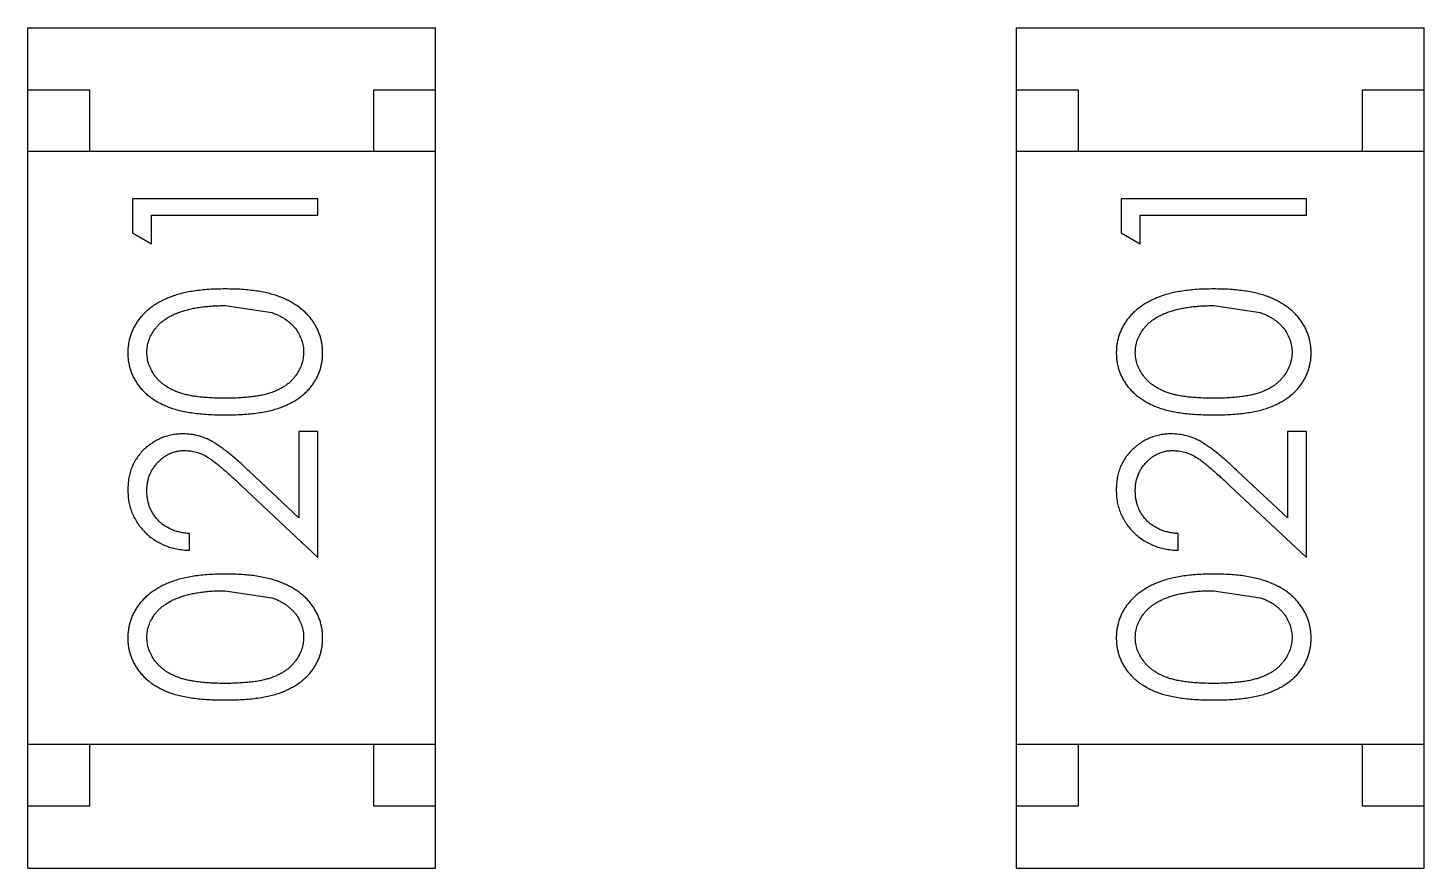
# Model space of a CAD drawing. Header units: inches. Extents: x 246 to 500, y -220 to -17.
# Drawn here: x 442.155 to 443.285, y -145.829 to -145.149 of the extents above; entities that cross this region are included whole.
import ezdxf

# ---------------------------------------------------------------- set-up
doc = ezdxf.new("R2010")
doc.units = ezdxf.units.IN
doc.header["$LTSCALE"] = 1.21
doc.header["$MEASUREMENT"] = 0
doc.layers.get('0').update_dxf_attribs({"linetype": 'CONTINUOUS'})

msp = doc.modelspace()

# ---------------------------------------------------------------- linework, layer by layer
at = {"color": 7, "linetype": 'Continuous'}
for p, q in [((442.1551, -145.8288), (442.1551, -145.1488)), ((442.1551, -145.1488), (442.4851, -145.1488)), ((442.4851, -145.8288), (442.4851, -145.1488)), ((442.9552, -145.1488), (443.2852, -145.1488)), ((442.9552, -145.8288), (442.9552, -145.1488)), ((443.2852, -145.8288), (443.2852, -145.1488)), ((442.1551, -145.1988), (442.2051, -145.1988)), ((442.2051, -145.1988), (442.2051, -145.2488)), ((442.4351, -145.2488), (442.4351, -145.1988)), ((442.4351, -145.1988), (442.4851, -145.1988)), ((442.9552, -145.1988), (443.0052, -145.1988)), ((443.0052, -145.1988), (443.0052, -145.2488)), ((443.2352, -145.1988), (443.2852, -145.1988)), ((443.2352, -145.2488), (443.2352, -145.1988)), ((442.4851, -145.2488), (442.1551, -145.2488)), ((443.2852, -145.2488), (442.9552, -145.2488)), ((442.2399, -145.287), (442.2399, -145.3147)), ((442.3899, -145.287), (442.2399, -145.287)), ((442.3899, -145.3004), (442.3899, -145.287)), ((443.1899, -145.287), (443.0399, -145.287)), ((443.0399, -145.287), (443.0399, -145.3147)), ((443.1899, -145.3004), (443.1899, -145.287)), ((442.2553, -145.3235), (442.2553, -145.3004)), ((442.2553, -145.3004), (442.3899, -145.3004)), ((443.0553, -145.3004), (443.1899, -145.3004)), ((443.0553, -145.3235), (443.0553, -145.3004)), ((442.2399, -145.3147), (442.2553, -145.3235)), ((443.0399, -145.3147), (443.0553, -145.3235)), ((442.3149, -145.3735), (442.3526, -145.3792)), ((443.1149, -145.3735), (443.1526, -145.3792)), ((442.3745, -145.4754), (442.3745, -145.5452)), ((442.3899, -145.4754), (442.3745, -145.4754)), ((442.3899, -145.5774), (442.3899, -145.4754)), ((443.1899, -145.4754), (443.1745, -145.4754)), ((443.1745, -145.4754), (443.1745, -145.5452)), ((443.1899, -145.5774), (443.1899, -145.4754)), ((442.3745, -145.5452), (442.3344, -145.5077)), ((443.1745, -145.5452), (443.1344, -145.5077)), ((442.3278, -145.5192), (442.3899, -145.5774)), ((443.1278, -145.5192), (443.1899, -145.5774)), ((442.286, -145.5716), (442.286, -145.5581)), ((443.086, -145.5716), (443.086, -145.5581)), ((442.3149, -145.6043), (442.3526, -145.61)), ((443.1149, -145.6043), (443.1526, -145.61)), ((442.4851, -145.7288), (442.1551, -145.7288)), ((442.2051, -145.7288), (442.2051, -145.7788)), ((442.4351, -145.7788), (442.4351, -145.7288)), ((443.2852, -145.7288), (442.9552, -145.7288)), ((443.0052, -145.7288), (443.0052, -145.7788)), ((443.2352, -145.7788), (443.2352, -145.7288)), ((442.2051, -145.7788), (442.1551, -145.7788)), ((442.4851, -145.7788), (442.4351, -145.7788)), ((443.0052, -145.7788), (442.9552, -145.7788)), ((443.2852, -145.7788), (443.2352, -145.7788)), ((442.1551, -145.8288), (442.4851, -145.8288)), ((442.9552, -145.8288), (443.2852, -145.8288))]:
    msp.add_line(p, q, dxfattribs=at)
for points, knots in [([(442.3149, -145.36), (442.3126, -145.3601), (442.3081, -145.3601), (442.3016, -145.3604), (442.2954, -145.361), (442.2895, -145.3617), (442.284, -145.3627), (442.2789, -145.3638), (442.2742, -145.3652), (442.2697, -145.3668), (442.2657, -145.3686), (442.2618, -145.3705), (442.2583, -145.3727), (442.255, -145.3749), (442.2519, -145.3773), (442.2492, -145.3799), (442.2466, -145.3826), (442.2444, -145.3855), (442.2424, -145.3885), (442.2407, -145.3916), (442.2392, -145.3947), (442.2381, -145.398), (442.2371, -145.4013), (442.2365, -145.4047), (442.2361, -145.4083), (442.236, -145.4106), (442.236, -145.4118)], [0, 0, 0, 0, 0.065278, 0.127205, 0.186168, 0.241675, 0.294115, 0.343609, 0.390387, 0.434463, 0.476646, 0.517002, 0.555936, 0.593716, 0.630057, 0.665601, 0.700745, 0.734917, 0.768681, 0.802087, 0.834849, 0.867433, 0.900138, 0.932806, 0.966212, 1, 1, 1, 1]), ([(442.3937, -145.4118), (442.3937, -145.4106), (442.3937, -145.4083), (442.3932, -145.4047), (442.3926, -145.4013), (442.3916, -145.398), (442.3904, -145.3947), (442.389, -145.3915), (442.3872, -145.3884), (442.3852, -145.3854), (442.383, -145.3825), (442.3804, -145.3798), (442.3777, -145.3772), (442.3746, -145.3748), (442.3713, -145.3725), (442.3678, -145.3704), (442.364, -145.3685), (442.3599, -145.3667), (442.3555, -145.3651), (442.3508, -145.3638), (442.3457, -145.3626), (442.3402, -145.3617), (442.3344, -145.361), (442.3282, -145.3604), (442.3217, -145.3601), (442.3172, -145.3601), (442.3149, -145.36)], [0, 0, 0, 0, 0.033824, 0.067298, 0.10028, 0.133019, 0.165736, 0.198792, 0.232372, 0.266409, 0.301016, 0.336196, 0.371972, 0.408574, 0.446394, 0.485225, 0.525372, 0.567224, 0.611081, 0.65775, 0.70702, 0.759235, 0.814484, 0.873227, 0.934937, 1, 1, 1, 1]), ([(443.1149, -145.36), (443.1126, -145.3601), (443.1082, -145.3601), (443.1016, -145.3604), (443.0954, -145.361), (443.0895, -145.3617), (443.0841, -145.3627), (443.0789, -145.3638), (443.0742, -145.3652), (443.0698, -145.3668), (443.0657, -145.3686), (443.0618, -145.3706), (443.0583, -145.3727), (443.055, -145.3749), (443.052, -145.3773), (443.0492, -145.3799), (443.0467, -145.3826), (443.0444, -145.3855), (443.0424, -145.3885), (443.0407, -145.3916), (443.0393, -145.3947), (443.0381, -145.398), (443.0372, -145.4013), (443.0365, -145.4047), (443.0361, -145.4083), (443.0361, -145.4106), (443.036, -145.4118)], [0, 0, 0, 0, 0.065278, 0.127205, 0.186168, 0.241675, 0.294115, 0.343609, 0.390387, 0.434463, 0.476646, 0.517002, 0.555936, 0.593716, 0.630057, 0.665601, 0.700745, 0.734917, 0.768681, 0.802087, 0.834849, 0.867433, 0.900138, 0.932806, 0.966212, 1, 1, 1, 1]), ([(443.1937, -145.4118), (443.1937, -145.4106), (443.1937, -145.4083), (443.1932, -145.4047), (443.1926, -145.4013), (443.1916, -145.398), (443.1904, -145.3947), (443.189, -145.3915), (443.1872, -145.3884), (443.1853, -145.3854), (443.183, -145.3825), (443.1805, -145.3798), (443.1777, -145.3772), (443.1746, -145.3748), (443.1713, -145.3725), (443.1678, -145.3704), (443.164, -145.3685), (443.1599, -145.3667), (443.1555, -145.3651), (443.1508, -145.3638), (443.1457, -145.3626), (443.1402, -145.3617), (443.1344, -145.361), (443.1282, -145.3604), (443.1217, -145.3601), (443.1172, -145.3601), (443.1149, -145.36)], [0, 0, 0, 0, 0.033824, 0.067298, 0.10028, 0.133019, 0.165736, 0.198792, 0.232372, 0.266409, 0.301016, 0.336196, 0.371972, 0.408574, 0.446394, 0.485225, 0.525372, 0.567224, 0.611081, 0.65775, 0.70702, 0.759235, 0.814484, 0.873227, 0.934937, 1, 1, 1, 1]), ([(442.2514, -145.4114), (442.2515, -145.4097), (442.2517, -145.4064), (442.2529, -145.4016), (442.255, -145.3969), (442.2574, -145.3932), (442.2597, -145.3903), (442.2617, -145.3883), (442.2639, -145.3863), (442.2664, -145.3845), (442.2691, -145.3828), (442.272, -145.3813), (442.2752, -145.3798), (442.2786, -145.3785), (442.2823, -145.3773), (442.2862, -145.3763), (442.2904, -145.3755), (442.2948, -145.3747), (442.2995, -145.3742), (442.3044, -145.3738), (442.3095, -145.3736), (442.3131, -145.3735), (442.3149, -145.3735)], [0, 0, 0, 0, 0.059689, 0.119507, 0.181075, 0.246162, 0.279894, 0.314468, 0.350403, 0.387474, 0.426147, 0.466624, 0.508745, 0.553328, 0.600058, 0.649177, 0.700552, 0.754894, 0.811825, 0.871514, 0.934319, 1, 1, 1, 1]), ([(443.0514, -145.4114), (443.0515, -145.4097), (443.0517, -145.4064), (443.0529, -145.4016), (443.0551, -145.3969), (443.0574, -145.3932), (443.0597, -145.3903), (443.0617, -145.3883), (443.0639, -145.3863), (443.0664, -145.3845), (443.0691, -145.3828), (443.0721, -145.3813), (443.0752, -145.3798), (443.0787, -145.3785), (443.0823, -145.3773), (443.0862, -145.3763), (443.0904, -145.3755), (443.0948, -145.3747), (443.0995, -145.3742), (443.1044, -145.3738), (443.1096, -145.3736), (443.1131, -145.3735), (443.1149, -145.3735)], [0, 0, 0, 0, 0.059689, 0.119507, 0.181075, 0.246162, 0.279894, 0.314468, 0.350403, 0.387474, 0.426147, 0.466624, 0.508745, 0.553328, 0.600058, 0.649177, 0.700552, 0.754894, 0.811825, 0.871514, 0.934319, 1, 1, 1, 1]), ([(442.3526, -145.3792), (442.3536, -145.3796), (442.3557, -145.3803), (442.3586, -145.3817), (442.3613, -145.3831), (442.3638, -145.3847), (442.3662, -145.3865), (442.3683, -145.3883), (442.3702, -145.3903), (442.3725, -145.3931), (442.3748, -145.3968), (442.3768, -145.4015), (442.3781, -145.4064), (442.3783, -145.4097), (442.3783, -145.4114)], [0, 0, 0, 0, 0.075949, 0.148549, 0.218996, 0.286119, 0.351826, 0.416074, 0.478265, 0.540325, 0.660405, 0.774606, 0.887187, 1, 1, 1, 1]), ([(443.1526, -145.3792), (443.1536, -145.3796), (443.1557, -145.3803), (443.1586, -145.3817), (443.1613, -145.3831), (443.1639, -145.3847), (443.1662, -145.3865), (443.1683, -145.3883), (443.1702, -145.3903), (443.1725, -145.3931), (443.1748, -145.3968), (443.1768, -145.4015), (443.1781, -145.4064), (443.1783, -145.4097), (443.1783, -145.4114)], [0, 0, 0, 0, 0.075949, 0.148549, 0.218996, 0.286119, 0.351826, 0.416074, 0.478265, 0.540325, 0.660405, 0.774606, 0.887187, 1, 1, 1, 1]), ([(442.236, -145.4118), (442.236, -145.413), (442.2361, -145.4153), (442.2365, -145.4188), (442.2371, -145.4222), (442.2381, -145.4254), (442.2392, -145.4287), (442.2407, -145.4318), (442.2424, -145.4348), (442.2444, -145.4378), (442.2466, -145.4406), (442.249, -145.4432), (442.2518, -145.4457), (442.2547, -145.448), (442.2579, -145.4502), (442.2614, -145.4522), (442.2651, -145.454), (442.269, -145.4557), (442.2733, -145.4572), (442.278, -145.4585), (442.2832, -145.4596), (442.2887, -145.4604), (442.2947, -145.4611), (442.301, -145.4616), (442.3079, -145.4619), (442.3125, -145.462), (442.3149, -145.462)], [0, 0, 0, 0, 0.033742, 0.066533, 0.099153, 0.13154, 0.164087, 0.196563, 0.229707, 0.263315, 0.297504, 0.331686, 0.366482, 0.4021, 0.438958, 0.476748, 0.515985, 0.556589, 0.599519, 0.645765, 0.695487, 0.748721, 0.805687, 0.866754, 0.931405, 1, 1, 1, 1]), ([(442.3149, -145.4485), (442.3129, -145.4485), (442.3089, -145.4485), (442.3033, -145.4482), (442.298, -145.4479), (442.2931, -145.4474), (442.2886, -145.4468), (442.2844, -145.4459), (442.2807, -145.445), (442.2773, -145.4439), (442.2742, -145.4427), (442.2712, -145.4413), (442.2685, -145.4398), (442.266, -145.4382), (442.2637, -145.4365), (442.2616, -145.4346), (442.2596, -145.4326), (442.2574, -145.4297), (442.255, -145.426), (442.2529, -145.4213), (442.2517, -145.4163), (442.2515, -145.413), (442.2514, -145.4114)], [0, 0, 0, 0, 0.073302, 0.142286, 0.206253, 0.266017, 0.321612, 0.372532, 0.419497, 0.462398, 0.502825, 0.541489, 0.579034, 0.615143, 0.650298, 0.684912, 0.718701, 0.752189, 0.817245, 0.879117, 0.939613, 1, 1, 1, 1]), ([(442.3783, -145.4114), (442.3782, -145.413), (442.3781, -145.4163), (442.3768, -145.4212), (442.3747, -145.4259), (442.3723, -145.4297), (442.37, -145.4326), (442.3681, -145.4346), (442.366, -145.4365), (442.3636, -145.4383), (442.3611, -145.4399), (442.3584, -145.4414), (442.3555, -145.4427), (442.3524, -145.444), (442.349, -145.4451), (442.3452, -145.446), (442.3411, -145.4467), (442.3366, -145.4474), (442.3317, -145.4479), (442.3264, -145.4482), (442.3208, -145.4485), (442.3169, -145.4485), (442.3149, -145.4485)], [0, 0, 0, 0, 0.060034, 0.120278, 0.182348, 0.247919, 0.281641, 0.315701, 0.350322, 0.385703, 0.421819, 0.459196, 0.497866, 0.538301, 0.58121, 0.628183, 0.679403, 0.734699, 0.794074, 0.858416, 0.927049, 1, 1, 1, 1]), ([(442.3149, -145.462), (442.3173, -145.462), (442.3219, -145.4619), (442.3287, -145.4616), (442.3351, -145.4611), (442.341, -145.4604), (442.3465, -145.4595), (442.3517, -145.4585), (442.3564, -145.4571), (442.3608, -145.4556), (442.3648, -145.4539), (442.3685, -145.4521), (442.3719, -145.45), (442.3751, -145.4479), (442.3781, -145.4456), (442.3808, -145.4431), (442.3833, -145.4404), (442.3855, -145.4376), (442.3874, -145.4347), (442.3891, -145.4317), (442.3905, -145.4286), (442.3917, -145.4254), (442.3926, -145.4221), (442.3932, -145.4188), (442.3937, -145.4153), (442.3937, -145.413), (442.3937, -145.4118)], [0, 0, 0, 0, 0.068113, 0.132564, 0.193427, 0.250218, 0.303569, 0.353576, 0.400235, 0.443586, 0.484619, 0.524292, 0.56238, 0.599049, 0.63494, 0.669782, 0.704009, 0.737842, 0.771098, 0.803896, 0.836415, 0.868639, 0.900715, 0.933378, 0.966213, 1, 1, 1, 1]), ([(443.036, -145.4118), (443.0361, -145.413), (443.0361, -145.4153), (443.0365, -145.4188), (443.0372, -145.4222), (443.0381, -145.4254), (443.0393, -145.4287), (443.0407, -145.4318), (443.0424, -145.4348), (443.0444, -145.4378), (443.0466, -145.4406), (443.0491, -145.4432), (443.0518, -145.4457), (443.0547, -145.448), (443.058, -145.4502), (443.0614, -145.4522), (443.0651, -145.454), (443.0691, -145.4557), (443.0734, -145.4572), (443.0781, -145.4585), (443.0832, -145.4596), (443.0887, -145.4604), (443.0947, -145.4611), (443.1011, -145.4616), (443.1079, -145.4619), (443.1125, -145.462), (443.1149, -145.462)], [0, 0, 0, 0, 0.033742, 0.066533, 0.099153, 0.13154, 0.164087, 0.196563, 0.229707, 0.263315, 0.297504, 0.331686, 0.366482, 0.4021, 0.438958, 0.476748, 0.515985, 0.556589, 0.599519, 0.645765, 0.695487, 0.748721, 0.805687, 0.866754, 0.931405, 1, 1, 1, 1]), ([(443.1149, -145.4485), (443.1129, -145.4485), (443.109, -145.4485), (443.1033, -145.4482), (443.098, -145.4479), (443.0931, -145.4474), (443.0886, -145.4468), (443.0845, -145.4459), (443.0807, -145.445), (443.0773, -145.4439), (443.0742, -145.4427), (443.0713, -145.4413), (443.0686, -145.4398), (443.0661, -145.4382), (443.0637, -145.4365), (443.0616, -145.4346), (443.0597, -145.4326), (443.0574, -145.4297), (443.0551, -145.426), (443.0529, -145.4213), (443.0517, -145.4163), (443.0515, -145.413), (443.0514, -145.4114)], [0, 0, 0, 0, 0.073302, 0.142286, 0.206253, 0.266017, 0.321612, 0.372532, 0.419497, 0.462398, 0.502825, 0.541489, 0.579034, 0.615143, 0.650298, 0.684912, 0.718701, 0.752189, 0.817245, 0.879117, 0.939613, 1, 1, 1, 1]), ([(443.1783, -145.4114), (443.1783, -145.413), (443.1781, -145.4163), (443.1768, -145.4212), (443.1747, -145.4259), (443.1723, -145.4297), (443.17, -145.4326), (443.1681, -145.4346), (443.166, -145.4365), (443.1637, -145.4383), (443.1611, -145.4399), (443.1584, -145.4414), (443.1555, -145.4427), (443.1524, -145.444), (443.149, -145.4451), (443.1452, -145.446), (443.1411, -145.4467), (443.1366, -145.4474), (443.1317, -145.4479), (443.1264, -145.4482), (443.1208, -145.4485), (443.1169, -145.4485), (443.1149, -145.4485)], [0, 0, 0, 0, 0.060034, 0.120278, 0.182348, 0.247919, 0.281641, 0.315701, 0.350322, 0.385703, 0.421819, 0.459196, 0.497866, 0.538301, 0.58121, 0.628183, 0.679403, 0.734699, 0.794074, 0.858416, 0.927049, 1, 1, 1, 1]), ([(443.1149, -145.462), (443.1173, -145.462), (443.122, -145.4619), (443.1287, -145.4616), (443.1351, -145.4611), (443.141, -145.4604), (443.1466, -145.4595), (443.1517, -145.4585), (443.1564, -145.4571), (443.1608, -145.4556), (443.1648, -145.4539), (443.1685, -145.4521), (443.172, -145.45), (443.1752, -145.4479), (443.1781, -145.4456), (443.1809, -145.4431), (443.1833, -145.4404), (443.1855, -145.4376), (443.1874, -145.4347), (443.1891, -145.4317), (443.1906, -145.4286), (443.1917, -145.4254), (443.1926, -145.4221), (443.1933, -145.4188), (443.1937, -145.4153), (443.1937, -145.413), (443.1937, -145.4118)], [0, 0, 0, 0, 0.068113, 0.132564, 0.193427, 0.250218, 0.303569, 0.353576, 0.400235, 0.443586, 0.484619, 0.524292, 0.56238, 0.599049, 0.63494, 0.669782, 0.704009, 0.737842, 0.771098, 0.803896, 0.836415, 0.868639, 0.900715, 0.933378, 0.966213, 1, 1, 1, 1]), ([(442.2806, -145.4774), (442.2791, -145.4774), (442.2762, -145.4775), (442.2719, -145.4781), (442.2677, -145.4791), (442.2637, -145.4804), (442.2599, -145.4822), (442.2562, -145.4844), (442.2526, -145.4869), (442.2493, -145.4898), (442.2461, -145.493), (442.2435, -145.4966), (442.2411, -145.5003), (442.2392, -145.5043), (442.2378, -145.5086), (442.2368, -145.5131), (442.2361, -145.5178), (442.2361, -145.521), (442.236, -145.5227)], [0, 0, 0, 0, 0.06271, 0.123347, 0.183401, 0.242828, 0.302097, 0.36242, 0.423725, 0.487032, 0.550491, 0.612709, 0.674265, 0.73617, 0.799211, 0.863483, 0.930525, 1, 1, 1, 1]), ([(442.3344, -145.5077), (442.3329, -145.5063), (442.3299, -145.5035), (442.3256, -145.4995), (442.3214, -145.496), (442.3176, -145.4928), (442.3139, -145.4899), (442.3105, -145.4875), (442.3074, -145.4854), (442.3036, -145.483), (442.2988, -145.4807), (442.2929, -145.4788), (442.2868, -145.4776), (442.2827, -145.4774), (442.2806, -145.4774)], [0, 0, 0, 0, 0.09953, 0.192079, 0.277712, 0.357454, 0.429648, 0.495771, 0.555538, 0.608657, 0.707578, 0.804328, 0.901298, 1, 1, 1, 1]), ([(443.0806, -145.4774), (443.0791, -145.4774), (443.0762, -145.4775), (443.0719, -145.4781), (443.0678, -145.4791), (443.0637, -145.4804), (443.0599, -145.4822), (443.0562, -145.4844), (443.0526, -145.4869), (443.0493, -145.4898), (443.0461, -145.493), (443.0435, -145.4966), (443.0412, -145.5003), (443.0392, -145.5043), (443.0378, -145.5086), (443.0368, -145.5131), (443.0362, -145.5178), (443.0361, -145.521), (443.036, -145.5227)], [0, 0, 0, 0, 0.06271, 0.123347, 0.183401, 0.242828, 0.302097, 0.36242, 0.423725, 0.487032, 0.550491, 0.612709, 0.674265, 0.73617, 0.799211, 0.863483, 0.930525, 1, 1, 1, 1]), ([(443.1344, -145.5077), (443.1329, -145.5063), (443.1299, -145.5035), (443.1256, -145.4995), (443.1215, -145.496), (443.1176, -145.4928), (443.114, -145.4899), (443.1106, -145.4875), (443.1074, -145.4854), (443.1036, -145.483), (443.0988, -145.4807), (443.0929, -145.4788), (443.0869, -145.4776), (443.0827, -145.4774), (443.0806, -145.4774)], [0, 0, 0, 0, 0.09953, 0.192079, 0.277712, 0.357454, 0.429648, 0.495771, 0.555538, 0.608657, 0.707578, 0.804328, 0.901298, 1, 1, 1, 1]), ([(442.2514, -145.5234), (442.2514, -145.5222), (442.2515, -145.52), (442.2519, -145.5168), (442.2526, -145.5137), (442.2536, -145.5107), (442.2549, -145.5079), (442.2564, -145.5052), (442.2583, -145.5026), (442.2604, -145.5002), (442.2626, -145.498), (442.2651, -145.4961), (442.2676, -145.4945), (442.2702, -145.4931), (442.273, -145.4921), (442.2758, -145.4914), (442.2788, -145.4909), (442.2808, -145.4908), (442.2818, -145.4908)], [0, 0, 0, 0, 0.068027, 0.133505, 0.19695, 0.26027, 0.322741, 0.384982, 0.448465, 0.513424, 0.578224, 0.640011, 0.700094, 0.760067, 0.819012, 0.877878, 0.938035, 1, 1, 1, 1]), ([(442.2818, -145.4908), (442.2834, -145.4909), (442.2867, -145.491), (442.2915, -145.492), (442.2961, -145.4937), (442.2999, -145.4957), (442.303, -145.4978), (442.3057, -145.4997), (442.3087, -145.502), (442.3119, -145.5047), (442.3155, -145.5077), (442.3193, -145.5112), (442.3235, -145.515), (442.3263, -145.5178), (442.3278, -145.5192)], [0, 0, 0, 0, 0.088014, 0.174976, 0.2638, 0.355443, 0.406413, 0.465519, 0.533076, 0.609353, 0.693899, 0.787171, 0.889197, 1, 1, 1, 1]), ([(443.0514, -145.5234), (443.0515, -145.5222), (443.0515, -145.52), (443.0519, -145.5168), (443.0526, -145.5137), (443.0536, -145.5107), (443.0549, -145.5079), (443.0564, -145.5052), (443.0583, -145.5026), (443.0604, -145.5002), (443.0626, -145.498), (443.0651, -145.4961), (443.0676, -145.4945), (443.0702, -145.4931), (443.073, -145.4921), (443.0758, -145.4914), (443.0788, -145.4909), (443.0808, -145.4908), (443.0818, -145.4908)], [0, 0, 0, 0, 0.068027, 0.133505, 0.19695, 0.26027, 0.322741, 0.384982, 0.448465, 0.513424, 0.578224, 0.640011, 0.700094, 0.760067, 0.819012, 0.877878, 0.938035, 1, 1, 1, 1]), ([(443.0818, -145.4908), (443.0835, -145.4909), (443.0867, -145.491), (443.0915, -145.492), (443.0961, -145.4937), (443.0999, -145.4957), (443.1031, -145.4978), (443.1057, -145.4997), (443.1087, -145.502), (443.112, -145.5047), (443.1155, -145.5077), (443.1193, -145.5112), (443.1235, -145.515), (443.1263, -145.5178), (443.1278, -145.5192)], [0, 0, 0, 0, 0.088014, 0.174976, 0.2638, 0.355443, 0.406413, 0.465519, 0.533076, 0.609353, 0.693899, 0.787171, 0.889197, 1, 1, 1, 1]), ([(442.236, -145.5227), (442.2361, -145.5243), (442.2361, -145.5276), (442.2368, -145.5325), (442.2379, -145.5371), (442.2394, -145.5415), (442.2415, -145.5457), (442.2439, -145.5498), (442.2467, -145.5536), (442.25, -145.5571), (442.2536, -145.5604), (442.2575, -145.5633), (442.2617, -145.5657), (442.2661, -145.5677), (442.2707, -145.5694), (442.2756, -145.5705), (442.2807, -145.5713), (442.2842, -145.5715), (442.286, -145.5716)], [0, 0, 0, 0, 0.06445, 0.126725, 0.187421, 0.247417, 0.306749, 0.366595, 0.427749, 0.490235, 0.553031, 0.614805, 0.676505, 0.738096, 0.801021, 0.864897, 0.931209, 1, 1, 1, 1]), ([(442.286, -145.5581), (442.2847, -145.558), (442.2821, -145.5577), (442.2783, -145.557), (442.2748, -145.5561), (442.2714, -145.5548), (442.2683, -145.5533), (442.2655, -145.5516), (442.2628, -145.5496), (442.2605, -145.5473), (442.2583, -145.5449), (442.2565, -145.5422), (442.2549, -145.5395), (442.2536, -145.5365), (442.2526, -145.5334), (442.2519, -145.5302), (442.2515, -145.5268), (442.2514, -145.5245), (442.2514, -145.5234)], [0, 0, 0, 0, 0.073648, 0.143686, 0.210962, 0.275557, 0.338064, 0.399311, 0.4594, 0.51934, 0.579024, 0.637809, 0.695959, 0.754122, 0.813113, 0.873453, 0.935561, 1, 1, 1, 1]), ([(443.036, -145.5227), (443.0361, -145.5243), (443.0361, -145.5276), (443.0368, -145.5325), (443.0379, -145.5371), (443.0395, -145.5415), (443.0415, -145.5457), (443.0439, -145.5498), (443.0468, -145.5536), (443.0501, -145.5571), (443.0537, -145.5604), (443.0576, -145.5633), (443.0617, -145.5657), (443.0661, -145.5677), (443.0707, -145.5694), (443.0756, -145.5705), (443.0807, -145.5713), (443.0843, -145.5715), (443.086, -145.5716)], [0, 0, 0, 0, 0.06445, 0.126725, 0.187421, 0.247417, 0.306749, 0.366595, 0.427749, 0.490235, 0.553031, 0.614805, 0.676505, 0.738096, 0.801021, 0.864897, 0.931209, 1, 1, 1, 1]), ([(443.086, -145.5581), (443.0847, -145.558), (443.0821, -145.5577), (443.0783, -145.557), (443.0748, -145.5561), (443.0714, -145.5548), (443.0684, -145.5533), (443.0655, -145.5516), (443.0629, -145.5496), (443.0605, -145.5473), (443.0584, -145.5449), (443.0565, -145.5422), (443.0549, -145.5395), (443.0537, -145.5365), (443.0527, -145.5334), (443.0519, -145.5302), (443.0515, -145.5268), (443.0515, -145.5245), (443.0514, -145.5234)], [0, 0, 0, 0, 0.073648, 0.143686, 0.210962, 0.275557, 0.338064, 0.399311, 0.4594, 0.51934, 0.579024, 0.637809, 0.695959, 0.754122, 0.813113, 0.873453, 0.935561, 1, 1, 1, 1]), ([(442.3149, -145.5908), (442.3126, -145.5908), (442.3081, -145.5909), (442.3016, -145.5912), (442.2954, -145.5917), (442.2895, -145.5925), (442.284, -145.5934), (442.2789, -145.5946), (442.2742, -145.596), (442.2697, -145.5976), (442.2657, -145.5994), (442.2618, -145.6013), (442.2583, -145.6034), (442.255, -145.6057), (442.2519, -145.6081), (442.2492, -145.6107), (442.2466, -145.6134), (442.2444, -145.6163), (442.2424, -145.6192), (442.2407, -145.6223), (442.2392, -145.6255), (442.2381, -145.6288), (442.2371, -145.6321), (442.2365, -145.6355), (442.2361, -145.639), (442.236, -145.6414), (442.236, -145.6426)], [0, 0, 0, 0, 0.065278, 0.127205, 0.186168, 0.241675, 0.294115, 0.343609, 0.390387, 0.434463, 0.476646, 0.517002, 0.555936, 0.593716, 0.630057, 0.665601, 0.700745, 0.734917, 0.768681, 0.802087, 0.834849, 0.867433, 0.900138, 0.932806, 0.966212, 1, 1, 1, 1]), ([(442.3937, -145.6426), (442.3937, -145.6414), (442.3937, -145.639), (442.3932, -145.6355), (442.3926, -145.6321), (442.3916, -145.6287), (442.3904, -145.6255), (442.389, -145.6223), (442.3872, -145.6192), (442.3852, -145.6162), (442.383, -145.6133), (442.3804, -145.6105), (442.3777, -145.6079), (442.3746, -145.6055), (442.3713, -145.6033), (442.3678, -145.6012), (442.364, -145.5993), (442.3599, -145.5975), (442.3555, -145.5959), (442.3508, -145.5946), (442.3457, -145.5934), (442.3402, -145.5924), (442.3344, -145.5917), (442.3282, -145.5912), (442.3217, -145.5909), (442.3172, -145.5908), (442.3149, -145.5908)], [0, 0, 0, 0, 0.033824, 0.067298, 0.10028, 0.133019, 0.165736, 0.198792, 0.232372, 0.266409, 0.301016, 0.336196, 0.371972, 0.408574, 0.446394, 0.485225, 0.525372, 0.567224, 0.611081, 0.65775, 0.70702, 0.759235, 0.814484, 0.873227, 0.934937, 1, 1, 1, 1]), ([(443.1149, -145.5908), (443.1126, -145.5908), (443.1082, -145.5909), (443.1016, -145.5912), (443.0954, -145.5917), (443.0895, -145.5925), (443.0841, -145.5934), (443.0789, -145.5946), (443.0742, -145.596), (443.0698, -145.5976), (443.0657, -145.5994), (443.0618, -145.6013), (443.0583, -145.6034), (443.055, -145.6057), (443.052, -145.6081), (443.0492, -145.6107), (443.0467, -145.6134), (443.0444, -145.6163), (443.0424, -145.6192), (443.0407, -145.6223), (443.0393, -145.6255), (443.0381, -145.6288), (443.0372, -145.6321), (443.0365, -145.6355), (443.0361, -145.639), (443.0361, -145.6414), (443.036, -145.6426)], [0, 0, 0, 0, 0.065278, 0.127205, 0.186168, 0.241675, 0.294115, 0.343609, 0.390387, 0.434463, 0.476646, 0.517002, 0.555936, 0.593716, 0.630057, 0.665601, 0.700745, 0.734917, 0.768681, 0.802087, 0.834849, 0.867433, 0.900138, 0.932806, 0.966212, 1, 1, 1, 1]), ([(443.1937, -145.6426), (443.1937, -145.6414), (443.1937, -145.639), (443.1932, -145.6355), (443.1926, -145.6321), (443.1916, -145.6287), (443.1904, -145.6255), (443.189, -145.6223), (443.1872, -145.6192), (443.1853, -145.6162), (443.183, -145.6133), (443.1805, -145.6105), (443.1777, -145.6079), (443.1746, -145.6055), (443.1713, -145.6033), (443.1678, -145.6012), (443.164, -145.5993), (443.1599, -145.5975), (443.1555, -145.5959), (443.1508, -145.5946), (443.1457, -145.5934), (443.1402, -145.5924), (443.1344, -145.5917), (443.1282, -145.5912), (443.1217, -145.5909), (443.1172, -145.5908), (443.1149, -145.5908)], [0, 0, 0, 0, 0.033824, 0.067298, 0.10028, 0.133019, 0.165736, 0.198792, 0.232372, 0.266409, 0.301016, 0.336196, 0.371972, 0.408574, 0.446394, 0.485225, 0.525372, 0.567224, 0.611081, 0.65775, 0.70702, 0.759235, 0.814484, 0.873227, 0.934937, 1, 1, 1, 1]), ([(442.2514, -145.6421), (442.2515, -145.6405), (442.2517, -145.6372), (442.2529, -145.6324), (442.255, -145.6277), (442.2574, -145.6239), (442.2597, -145.6211), (442.2617, -145.619), (442.2639, -145.6171), (442.2664, -145.6153), (442.2691, -145.6136), (442.272, -145.612), (442.2752, -145.6106), (442.2786, -145.6093), (442.2823, -145.6081), (442.2862, -145.607), (442.2904, -145.6062), (442.2948, -145.6055), (442.2995, -145.605), (442.3044, -145.6045), (442.3095, -145.6043), (442.3131, -145.6043), (442.3149, -145.6043)], [0, 0, 0, 0, 0.059689, 0.119507, 0.181075, 0.246162, 0.279894, 0.314468, 0.350403, 0.387474, 0.426147, 0.466624, 0.508745, 0.553328, 0.600058, 0.649177, 0.700552, 0.754894, 0.811825, 0.871514, 0.934319, 1, 1, 1, 1]), ([(442.3526, -145.61), (442.3536, -145.6103), (442.3557, -145.6111), (442.3586, -145.6124), (442.3613, -145.6139), (442.3638, -145.6155), (442.3662, -145.6173), (442.3683, -145.6191), (442.3702, -145.6211), (442.3725, -145.6239), (442.3748, -145.6276), (442.3768, -145.6323), (442.3781, -145.6372), (442.3783, -145.6405), (442.3783, -145.6421)], [0, 0, 0, 0, 0.075949, 0.148549, 0.218996, 0.286119, 0.351826, 0.416074, 0.478265, 0.540325, 0.660405, 0.774606, 0.887187, 1, 1, 1, 1]), ([(443.0514, -145.6421), (443.0515, -145.6405), (443.0517, -145.6372), (443.0529, -145.6324), (443.0551, -145.6277), (443.0574, -145.6239), (443.0597, -145.6211), (443.0617, -145.619), (443.0639, -145.6171), (443.0664, -145.6153), (443.0691, -145.6136), (443.0721, -145.612), (443.0752, -145.6106), (443.0787, -145.6093), (443.0823, -145.6081), (443.0862, -145.607), (443.0904, -145.6062), (443.0948, -145.6055), (443.0995, -145.605), (443.1044, -145.6045), (443.1096, -145.6043), (443.1131, -145.6043), (443.1149, -145.6043)], [0, 0, 0, 0, 0.059689, 0.119507, 0.181075, 0.246162, 0.279894, 0.314468, 0.350403, 0.387474, 0.426147, 0.466624, 0.508745, 0.553328, 0.600058, 0.649177, 0.700552, 0.754894, 0.811825, 0.871514, 0.934319, 1, 1, 1, 1]), ([(443.1526, -145.61), (443.1536, -145.6103), (443.1557, -145.6111), (443.1586, -145.6124), (443.1613, -145.6139), (443.1639, -145.6155), (443.1662, -145.6173), (443.1683, -145.6191), (443.1702, -145.6211), (443.1725, -145.6239), (443.1748, -145.6276), (443.1768, -145.6323), (443.1781, -145.6372), (443.1783, -145.6405), (443.1783, -145.6421)], [0, 0, 0, 0, 0.075949, 0.148549, 0.218996, 0.286119, 0.351826, 0.416074, 0.478265, 0.540325, 0.660405, 0.774606, 0.887187, 1, 1, 1, 1]), ([(442.236, -145.6426), (442.236, -145.6438), (442.2361, -145.6461), (442.2365, -145.6496), (442.2371, -145.6529), (442.2381, -145.6562), (442.2392, -145.6594), (442.2407, -145.6626), (442.2424, -145.6656), (442.2444, -145.6685), (442.2466, -145.6713), (442.249, -145.674), (442.2518, -145.6765), (442.2547, -145.6788), (442.2579, -145.6809), (442.2614, -145.683), (442.2651, -145.6848), (442.269, -145.6865), (442.2733, -145.688), (442.278, -145.6892), (442.2832, -145.6904), (442.2887, -145.6912), (442.2947, -145.6919), (442.301, -145.6924), (442.3079, -145.6927), (442.3125, -145.6927), (442.3149, -145.6927)], [0, 0, 0, 0, 0.033742, 0.066533, 0.099153, 0.13154, 0.164087, 0.196563, 0.229707, 0.263315, 0.297504, 0.331686, 0.366482, 0.4021, 0.438958, 0.476748, 0.515985, 0.556589, 0.599519, 0.645765, 0.695487, 0.748721, 0.805687, 0.866754, 0.931405, 1, 1, 1, 1]), ([(442.3149, -145.6793), (442.3129, -145.6793), (442.3089, -145.6793), (442.3033, -145.679), (442.298, -145.6787), (442.2931, -145.6781), (442.2886, -145.6775), (442.2844, -145.6767), (442.2807, -145.6758), (442.2773, -145.6747), (442.2742, -145.6735), (442.2712, -145.6721), (442.2685, -145.6706), (442.266, -145.669), (442.2637, -145.6672), (442.2616, -145.6653), (442.2596, -145.6633), (442.2574, -145.6605), (442.255, -145.6567), (442.2529, -145.652), (442.2517, -145.6471), (442.2515, -145.6438), (442.2514, -145.6421)], [0, 0, 0, 0, 0.073302, 0.142286, 0.206253, 0.266017, 0.321612, 0.372532, 0.419497, 0.462398, 0.502825, 0.541489, 0.579034, 0.615143, 0.650298, 0.684912, 0.718701, 0.752189, 0.817245, 0.879117, 0.939613, 1, 1, 1, 1]), ([(442.3783, -145.6421), (442.3782, -145.6438), (442.3781, -145.6471), (442.3768, -145.652), (442.3747, -145.6567), (442.3723, -145.6605), (442.37, -145.6633), (442.3681, -145.6654), (442.366, -145.6673), (442.3636, -145.669), (442.3611, -145.6707), (442.3584, -145.6721), (442.3555, -145.6735), (442.3524, -145.6747), (442.349, -145.6758), (442.3452, -145.6768), (442.3411, -145.6775), (442.3366, -145.6782), (442.3317, -145.6786), (442.3264, -145.679), (442.3208, -145.6793), (442.3169, -145.6793), (442.3149, -145.6793)], [0, 0, 0, 0, 0.060034, 0.120278, 0.182348, 0.247919, 0.281641, 0.315701, 0.350322, 0.385703, 0.421819, 0.459196, 0.497866, 0.538301, 0.58121, 0.628183, 0.679403, 0.734699, 0.794074, 0.858416, 0.927049, 1, 1, 1, 1]), ([(442.3149, -145.6927), (442.3173, -145.6927), (442.3219, -145.6927), (442.3287, -145.6924), (442.3351, -145.6919), (442.341, -145.6912), (442.3465, -145.6903), (442.3517, -145.6892), (442.3564, -145.6879), (442.3608, -145.6864), (442.3648, -145.6847), (442.3685, -145.6828), (442.3719, -145.6808), (442.3751, -145.6786), (442.3781, -145.6763), (442.3808, -145.6739), (442.3833, -145.6712), (442.3855, -145.6684), (442.3874, -145.6655), (442.3891, -145.6625), (442.3905, -145.6594), (442.3917, -145.6562), (442.3926, -145.6529), (442.3932, -145.6496), (442.3937, -145.6461), (442.3937, -145.6438), (442.3937, -145.6426)], [0, 0, 0, 0, 0.068113, 0.132564, 0.193427, 0.250218, 0.303569, 0.353576, 0.400235, 0.443586, 0.484619, 0.524292, 0.56238, 0.599049, 0.63494, 0.669782, 0.704009, 0.737842, 0.771098, 0.803896, 0.836415, 0.868639, 0.900715, 0.933378, 0.966213, 1, 1, 1, 1]), ([(443.036, -145.6426), (443.0361, -145.6438), (443.0361, -145.6461), (443.0365, -145.6496), (443.0372, -145.6529), (443.0381, -145.6562), (443.0393, -145.6594), (443.0407, -145.6626), (443.0424, -145.6656), (443.0444, -145.6685), (443.0466, -145.6713), (443.0491, -145.674), (443.0518, -145.6765), (443.0547, -145.6788), (443.058, -145.6809), (443.0614, -145.683), (443.0651, -145.6848), (443.0691, -145.6865), (443.0734, -145.688), (443.0781, -145.6892), (443.0832, -145.6904), (443.0887, -145.6912), (443.0947, -145.6919), (443.1011, -145.6924), (443.1079, -145.6927), (443.1125, -145.6927), (443.1149, -145.6927)], [0, 0, 0, 0, 0.033742, 0.066533, 0.099153, 0.13154, 0.164087, 0.196563, 0.229707, 0.263315, 0.297504, 0.331686, 0.366482, 0.4021, 0.438958, 0.476748, 0.515985, 0.556589, 0.599519, 0.645765, 0.695487, 0.748721, 0.805687, 0.866754, 0.931405, 1, 1, 1, 1]), ([(443.1149, -145.6793), (443.1129, -145.6793), (443.109, -145.6793), (443.1033, -145.679), (443.098, -145.6787), (443.0931, -145.6781), (443.0886, -145.6775), (443.0845, -145.6767), (443.0807, -145.6758), (443.0773, -145.6747), (443.0742, -145.6735), (443.0713, -145.6721), (443.0686, -145.6706), (443.0661, -145.669), (443.0637, -145.6672), (443.0616, -145.6653), (443.0597, -145.6633), (443.0574, -145.6605), (443.0551, -145.6567), (443.0529, -145.652), (443.0517, -145.6471), (443.0515, -145.6438), (443.0514, -145.6421)], [0, 0, 0, 0, 0.073302, 0.142286, 0.206253, 0.266017, 0.321612, 0.372532, 0.419497, 0.462398, 0.502825, 0.541489, 0.579034, 0.615143, 0.650298, 0.684912, 0.718701, 0.752189, 0.817245, 0.879117, 0.939613, 1, 1, 1, 1]), ([(443.1783, -145.6421), (443.1783, -145.6438), (443.1781, -145.6471), (443.1768, -145.652), (443.1747, -145.6567), (443.1723, -145.6605), (443.17, -145.6633), (443.1681, -145.6654), (443.166, -145.6673), (443.1637, -145.669), (443.1611, -145.6707), (443.1584, -145.6721), (443.1555, -145.6735), (443.1524, -145.6747), (443.149, -145.6758), (443.1452, -145.6768), (443.1411, -145.6775), (443.1366, -145.6782), (443.1317, -145.6787), (443.1264, -145.679), (443.1208, -145.6793), (443.1169, -145.6793), (443.1149, -145.6793)], [0, 0, 0, 0, 0.060034, 0.120278, 0.182348, 0.247919, 0.281641, 0.315701, 0.350322, 0.385703, 0.421819, 0.459196, 0.497866, 0.538301, 0.58121, 0.628183, 0.679403, 0.734699, 0.794074, 0.858416, 0.927049, 1, 1, 1, 1]), ([(443.1149, -145.6927), (443.1173, -145.6927), (443.122, -145.6927), (443.1287, -145.6924), (443.1351, -145.6919), (443.141, -145.6912), (443.1466, -145.6903), (443.1517, -145.6892), (443.1564, -145.6879), (443.1608, -145.6864), (443.1648, -145.6847), (443.1685, -145.6828), (443.172, -145.6808), (443.1752, -145.6786), (443.1781, -145.6763), (443.1809, -145.6739), (443.1833, -145.6712), (443.1855, -145.6684), (443.1874, -145.6655), (443.1891, -145.6625), (443.1906, -145.6594), (443.1917, -145.6562), (443.1926, -145.6529), (443.1933, -145.6496), (443.1937, -145.6461), (443.1937, -145.6438), (443.1937, -145.6426)], [0, 0, 0, 0, 0.068113, 0.132564, 0.193427, 0.250218, 0.303569, 0.353576, 0.400235, 0.443586, 0.484619, 0.524292, 0.56238, 0.599049, 0.63494, 0.669782, 0.704009, 0.737842, 0.771098, 0.803896, 0.836415, 0.868639, 0.900715, 0.933378, 0.966213, 1, 1, 1, 1])]:
    msp.add_open_spline(points, degree=3, knots=knots, dxfattribs=at)

doc.saveas('drawing.dxf')
